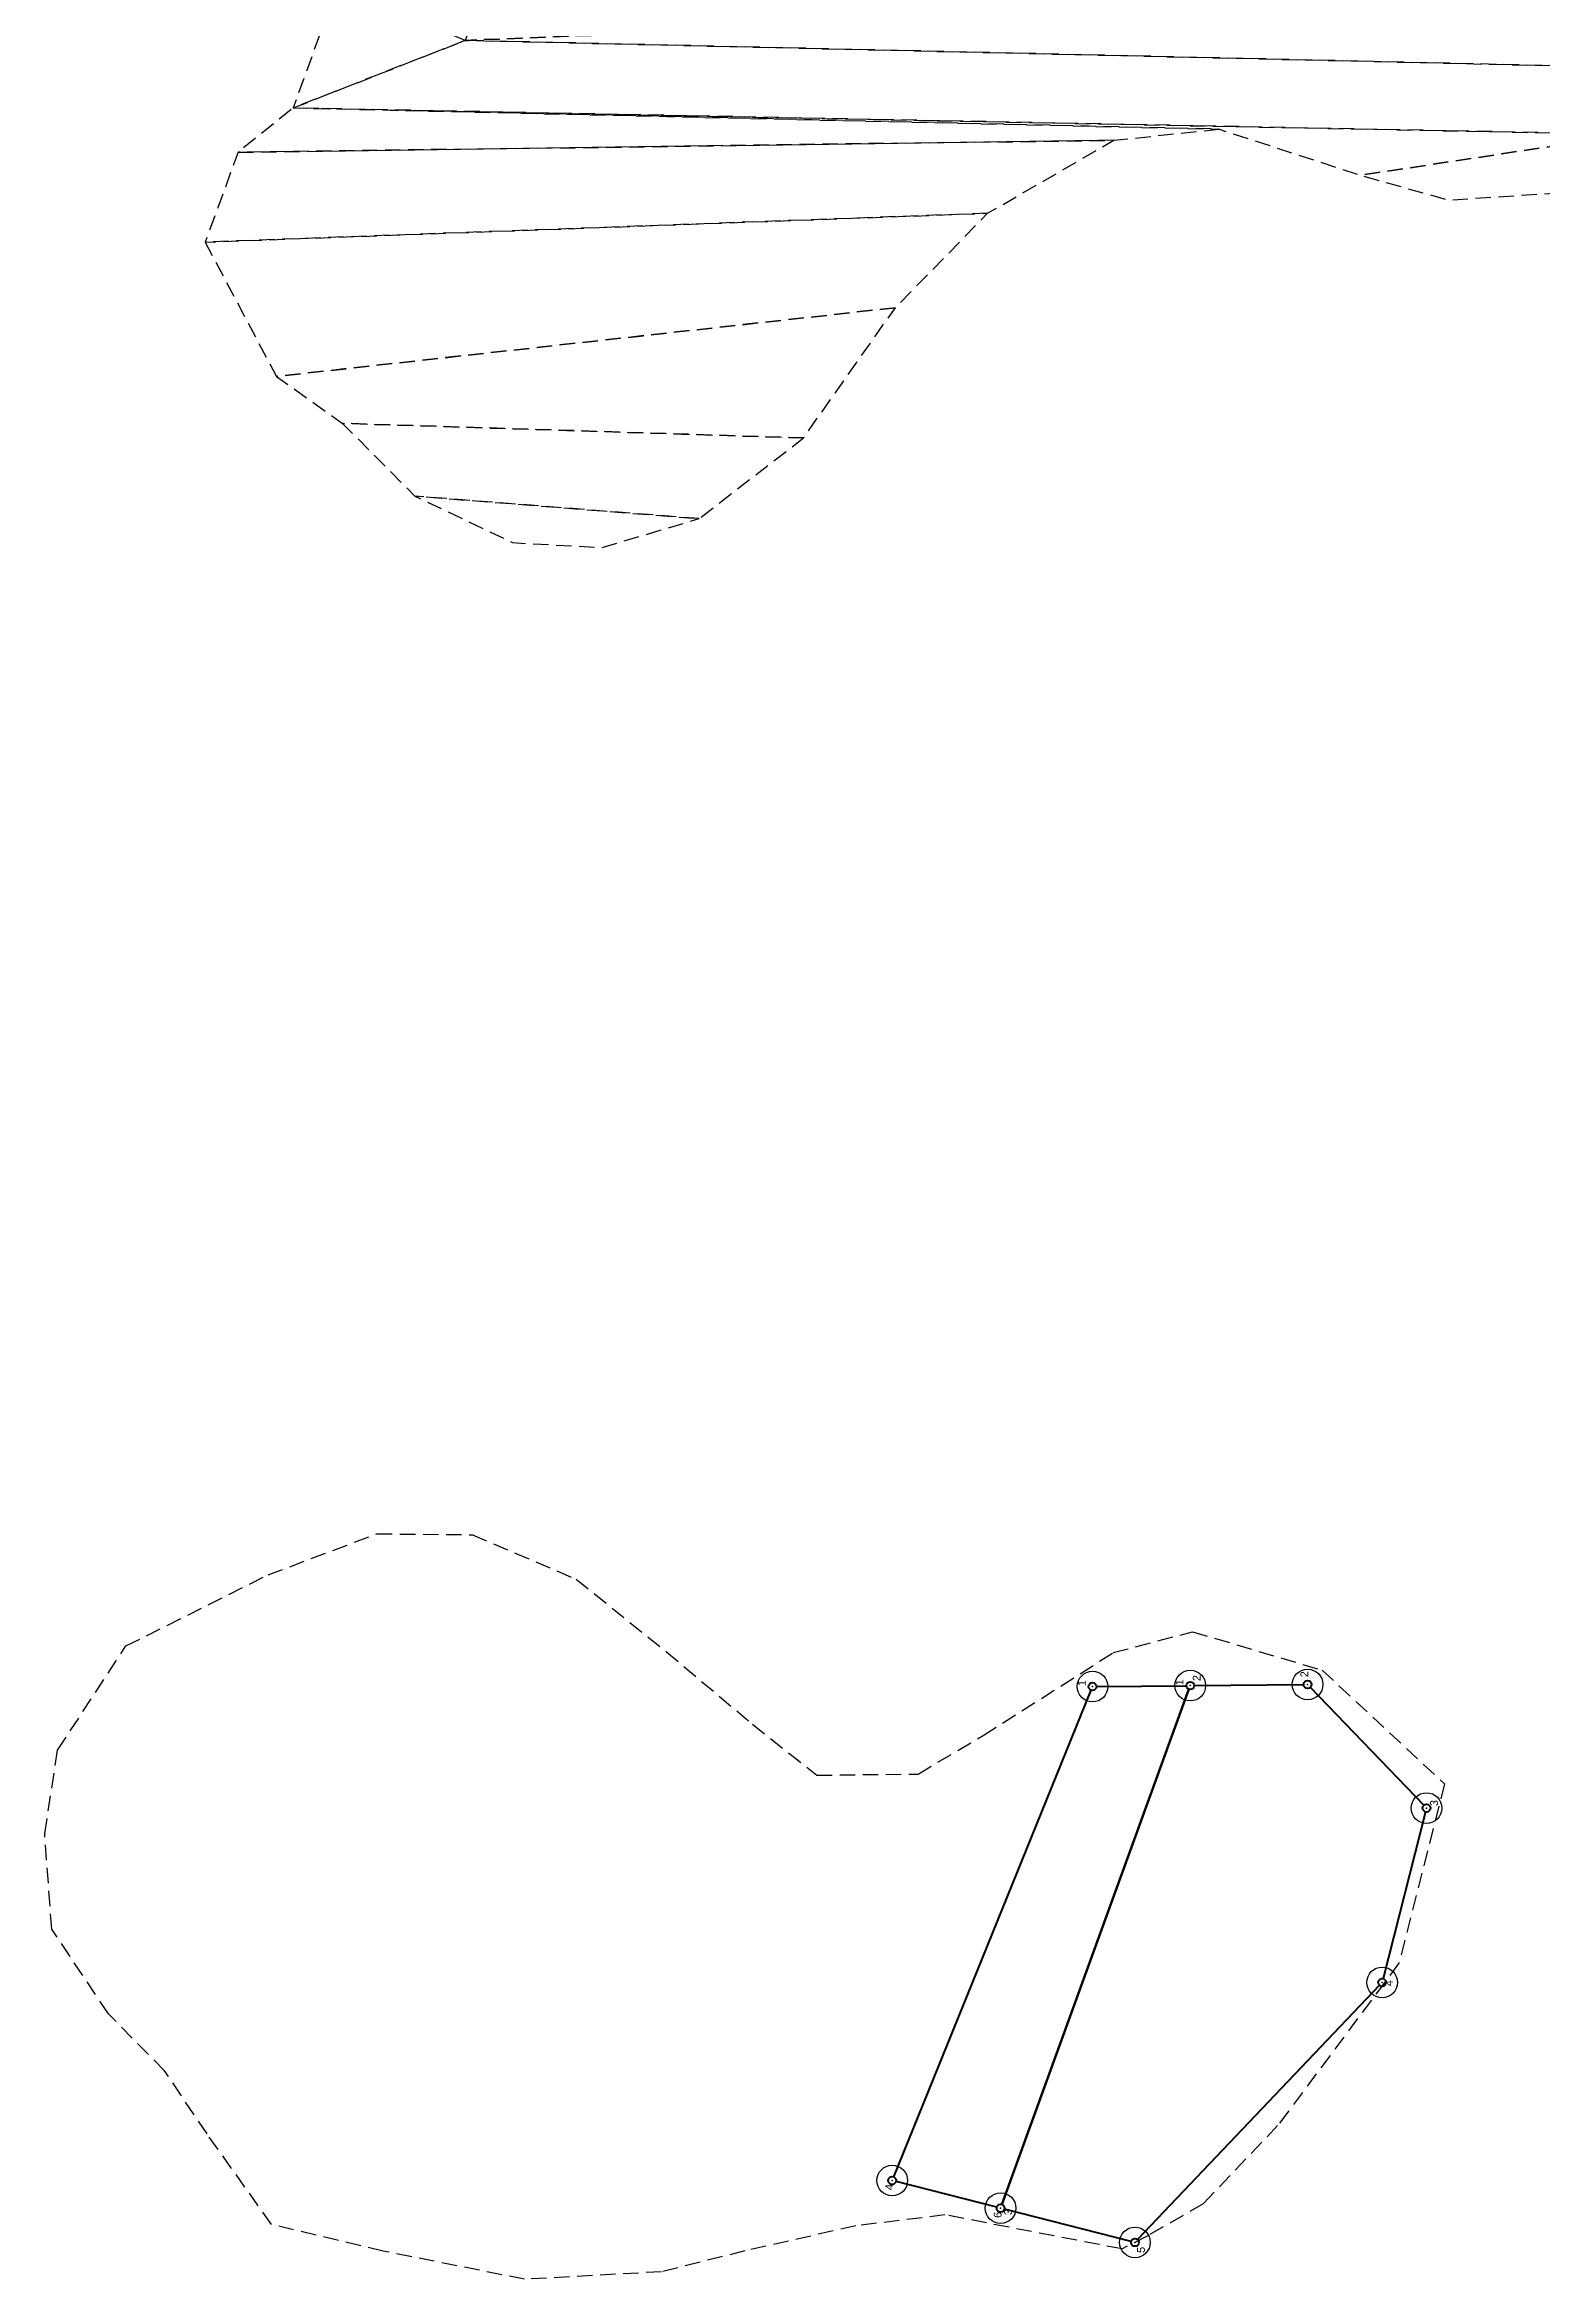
# Model space of a CAD drawing. Header units: metres. Extents: x 619047 to 657292, y 1301217 to 1319844.
# Drawn here: x 619895.38 to 619919.77, y 1315083.45 to 1315119.86 of the extents above; entities that cross this region are included whole.
import ezdxf
from ezdxf.enums import TextEntityAlignment as Align

# ---------------------------------------------------------------- set-up
doc = ezdxf.new("R2010")
doc.units = ezdxf.units.M
doc.header["$PDMODE"] = 32
doc.header["$PDSIZE"] = 0.5
doc.linetypes.add('HIDDEN', pattern=[0.375, 0.25, -0.125])
doc.layers.add('3', color=7, linetype='Continuous')
doc.layers.add('CVL_CUADCON_LIN', color=8, linetype='Continuous')
doc.styles.get("Standard").update_dxf_attribs({"font": 'arial.ttf'})

msp = doc.modelspace()

# ---------------------------------------------------------------- linework, layer by layer
at = {"layer": '3', "color": 30, "linetype": 'HIDDEN'}
msp.add_lwpolyline([(619912.93812, 1315083.94824), (619910.05234, 1315084.50393), (619908.59791, 1315084.32541), (619906.79001, 1315083.91625), (619905.4346, 1315083.57692), (619903.20276, 1315083.45434), (619900.89956, 1315083.9137), (619899.0821, 1315084.34618), (619898.02945, 1315085.82354), (619897.33804, 1315086.85173), (619896.42122, 1315087.78028), (619895.49918, 1315089.16194), (619895.38424, 1315090.71474), (619895.59525, 1315092.07703), (619896.70869, 1315093.77344), (619899.02578, 1315094.93326), (619900.79825, 1315095.60109), (619902.35207, 1315095.58643), (619904.04338, 1315094.86113), (619905.51335, 1315093.67991), (619906.91858, 1315092.49792), (619907.96372, 1315091.66813), (619909.61412, 1315091.68699), (619910.67506, 1315092.3143), (619912.79579, 1315093.66602), (619914.0866, 1315094.00459), (619916.19752, 1315093.3811), (619918.19299, 1315091.52605), (619917.44959, 1315088.60344), (619915.47311, 1315085.95823), (619914.25786, 1315084.68156), (619913.35735, 1315084.16282), (619912.93812, 1315083.94824)], dxfattribs=at)
at = {"layer": 'CVL_CUADCON_LIN', "color": 4, "lineweight": 40, "ltscale": 0.5, "flags": 128}
for points in [[(619912.52054, 1315093.11266), (619913.98586, 1315093.12669)], [(619914.11328, 1315093.12792), (619915.89714, 1315093.14501)], [(619916.00502, 1315093.0997), (619917.85419, 1315091.17767)], [(619909.21734, 1315085.12298), (619912.43289, 1315093.05301)], [(619914.02783, 1315093.06742), (619910.98081, 1315084.67356)], [(619910.98081, 1315084.67356), (619914.02783, 1315093.06742)], [(619917.88266, 1315091.07001), (619917.19161, 1315088.35317)], [(619917.132, 1315088.24526), (619913.19164, 1315084.1017)], [(619910.89733, 1315084.62942), (619909.25513, 1315085.0482)], [(619913.086, 1315084.07127), (619911.0208, 1315084.59793)]]:
    msp.add_lwpolyline(points, dxfattribs=at)
at = {"layer": 'CVL_CUADCON_LIN', "color": 4, "lineweight": 40, "ltscale": 0.5}
for centre in [(619912.45683, 1315093.11205), (619914.04957, 1315093.12731), (619914.04957, 1315093.12731), (619915.96085, 1315093.14562), (619917.89837, 1315091.13176), (619917.17591, 1315088.29143), (619909.19339, 1315085.06394), (619910.95907, 1315084.61367), (619910.95907, 1315084.61367), (619913.14774, 1315084.05553)]:
    msp.add_circle(centre, 0.06371, dxfattribs=at)
at = {"layer": 'CVL_CUADCON_LIN', "color": 4, "ltscale": 0.5}
for p in [(619912.45683, 1315093.11205), (619914.04957, 1315093.12731), (619914.04957, 1315093.12731), (619915.96085, 1315093.14562), (619917.89837, 1315091.13176), (619917.17591, 1315088.29143), (619909.19339, 1315085.06394), (619910.95907, 1315084.61367), (619910.95907, 1315084.61367), (619913.14774, 1315084.05553)]:
    msp.add_point(p, dxfattribs=at)

# ---------------------------------------------------------------- texts
for p in [(619912.38514, 1315093.21739), (619913.97595, 1315093.2313)]:
    msp.add_text('1', height=0.12742, rotation=90, dxfattribs=at).set_placement(p, align=Align.BOTTOM_RIGHT)
for s, p in [('2', (619914.15357, 1315093.20093)), ('3', (619918.02156, 1315091.16433)), ('4', (619917.28744, 1315088.22982))]:
    msp.add_text(s, height=0.12742, rotation=90, dxfattribs=at).set_placement(p, align=Align.MIDDLE_LEFT)
msp.add_text('2', height=0.12742, rotation=90, dxfattribs=at).set_placement((619916.01019, 1315093.2631), align=Align.BOTTOM_LEFT)
for s, p in [('4', (619909.07967, 1315085.00647)), ('6', (619910.84642, 1315084.5541))]:
    msp.add_text(s, height=0.12742, rotation=90, dxfattribs=at).set_placement(p, align=Align.TOP_RIGHT)
msp.add_text('3', height=0.12742, rotation=90, dxfattribs=at).set_placement((619911.01864, 1315084.50103), align=Align.TOP_LEFT)
msp.add_text('5', height=0.12742, rotation=90, dxfattribs=at).set_placement((619913.18301, 1315083.93309), align=Align.TOP_CENTER)

# ---------------------------------------------------------------- meshes
at = {"layer": '3', "color": 30, "linetype": 'HIDDEN'}
mesh = msp.add_polyface(dxfattribs=at)
corners = [(619921.10196, 1315131.51405), (619917.84308, 1315130.63495), (619924.31026, 1315131.16223), (619926.16301, 1315130.47108), (619917.10427, 1315130.1408), (619928.40772, 1315129.46061), (619915.4322, 1315129.18269), (619929.71408, 1315128.43943), (619914.46467, 1315128.88031), (619930.25487, 1315126.43822), (619912.69665, 1315127.82396), (619910.15785, 1315126.24071), (619929.82175, 1315124.68486), (619908.90756, 1315125.19035), (619928.69902, 1315123.79773), (619908.43213, 1315124.31074), (619926.99904, 1315122.45085), (619908.0928, 1315122.84982), (619925.29423, 1315121.52473), (619906.3862, 1315122.08565), (619904.5151, 1315121.54614), (619902.60424, 1315121.65381), (619902.58118, 1315120.84415), (619923.78145, 1315120.7951), (619902.2356, 1315119.93358), (619912.80547, 1315118.30598), (619898.5343, 1315118.11039), (619910.74757, 1315117.11686), (619898.00077, 1315116.6473), (619909.24396, 1315115.57782), (619899.15868, 1315114.45878), (619907.7471, 1315113.4562), (619900.23542, 1315113.69411), (619906.04675, 1315112.14156), (619901.41422, 1315112.50957), (619899.43226, 1315118.83301), (619921.21945, 1315118.40219), (619916.82534, 1315117.73678), (619914.51882, 1315118.48744), (619921.85453, 1315119.47791), (619922.65603, 1315131.46703), (619920.03287, 1315117.44969), (619918.25402, 1315117.33221), (619904.46617, 1315111.67022), (619903.00882, 1315111.75075), (619899.90297, 1315120.13351), (619900.96722, 1315120.46953), (619903.28354, 1315121.69395), (619905.38707, 1315121.71803), (619911.53607, 1315127.42219), (619918.63948, 1315131.74495)]
mesh.append_faces([[corners[k] for k in face] for face in [(1, 0, 50), (21, 20, 47), (33, 34, 44, 43), (35, 24, 46, 45), (36, 37, 42, 41)]], dxfattribs={"vtx0": -1, "color": 30})
mesh.append_faces([[corners[k] for k in face] for face in [(0, 1, 2, 40), (23, 24, 39)]], dxfattribs={"vtx0": -1, "vtx1": -1, "color": 30})
mesh.append_faces([[corners[k] for k in face] for face in [(24, 35, 36, 39), (36, 35, 38, 37)]], dxfattribs={"vtx0": -1, "vtx1": -1, "vtx3": -1, "color": 30})
mesh.append_faces([[corners[k] for k in face] for face in [(2, 1, 4, 3), (3, 4, 6, 5), (5, 6, 8, 7), (7, 8, 10, 9), (9, 11, 13, 12), (12, 13, 15, 14), (14, 15, 17, 16), (16, 17, 19, 18), (18, 22, 24, 23), (25, 26, 28, 27), (26, 25, 38, 35), (27, 28, 30, 29), (29, 30, 32, 31), (31, 32, 34, 33)]], dxfattribs={"vtx0": -1, "vtx2": -1, "color": 30})
mesh.append_faces([[corners[k] for k in face] for face in [(20, 21, 22, 18)]], dxfattribs={"vtx0": -1, "vtx2": -1, "vtx3": -1, "color": 30})
mesh.append_faces([[corners[k] for k in face] for face in [(9, 10, 49, 11), (18, 19, 48, 20)]], dxfattribs={"vtx0": -1, "vtx3": -1, "color": 30})

doc.saveas('drawing.dxf')
